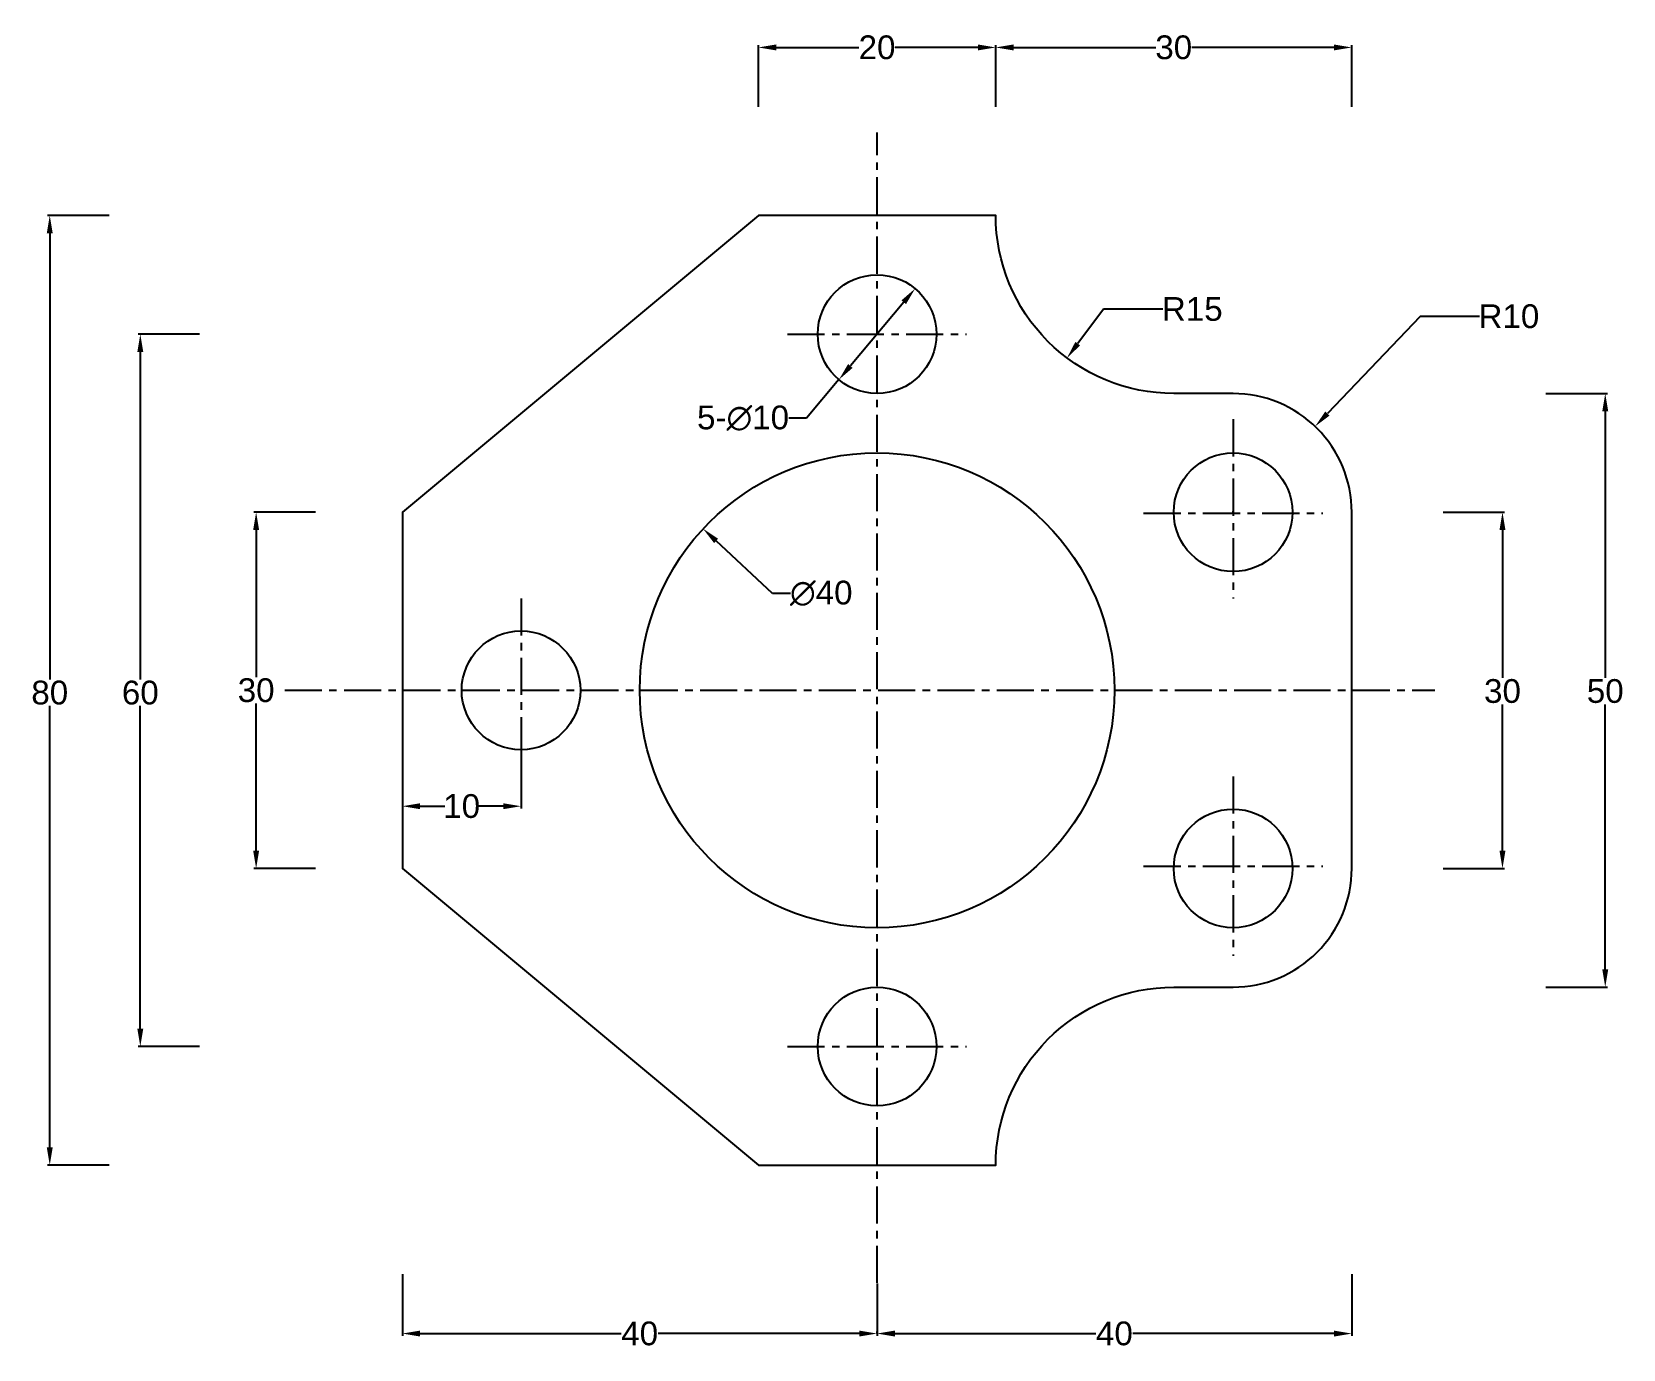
# Model space of a CAD drawing. Header units: millimetres. Extents: x -10 to 124, y 1 to 112.
import ezdxf

# ---------------------------------------------------------------- set-up
doc = ezdxf.new("R2010")
doc.units = ezdxf.units.MM
doc.header["$MEASUREMENT"] = 0
doc.linetypes.add('CENTER', pattern=[2, 1.25, -0.25, 0.25, -0.25])
doc.styles.get("Standard").update_dxf_attribs({"font": 'arial.ttf'})
doc.dimstyles.new('krishna', dxfattribs={"dimtxt": 2, "dimasz": 1.5, "dimexe": 0.18, "dimexo": 0.0625, "dimgap": 0.09, "dimtad": 0, "dimtih": 1, "dimtoh": 1, "dimdec": 4, "dimzin": 0, "dimdsep": 46, "dimtxsty": 'Standard', "dimcen": 0.09, "dimadec": 0, "dimazin": 0, "dimtfac": 1, "dimtdec": 4, "dimtofl": 0, "dimtmove": 0, "dimatfit": 3, "dimfxl": 5, "dimfxlon": 1, "dimtolj": 1, "dimtzin": 0, "dimarcsym": 0})
doc.dimstyles.new('krishna ex line', dxfattribs={"dimtxt": 2, "dimasz": 1.5, "dimexe": 0.18, "dimexo": 0.0625, "dimgap": 0.09, "dimtad": 0, "dimtih": 1, "dimtoh": 1, "dimdec": 4, "dimzin": 0, "dimdsep": 46, "dimtxsty": 'Standard', "dimcen": 0.09, "dimadec": 0, "dimazin": 0, "dimtfac": 1, "dimtdec": 4, "dimtmove": 0, "dimatfit": 2, "dimfxl": 5, "dimfxlon": 1, "dimtolj": 1, "dimtzin": 0, "dimarcsym": 0})

# ---------------------------------------------------------------- blocks, each defined once
blk = doc.blocks.new('*D3')
at = {"color": 0, "lineweight": -2, "transparency": 16777216}
for p, q in [((50.77, 105.9), (50.77, 111.08)), ((52.27, 110.9), (59.24, 110.9)), ((69.27, 110.9), (62.31, 110.9)), ((70.77, 105.9), (70.77, 111.08))]:
    blk.add_line(p, q, dxfattribs=at)
at = {"color": 0, "transparency": 16777216}
for points in [[(52.27, 111.15), (52.27, 110.65), (50.77, 110.9)], [(69.27, 111.15), (69.27, 110.65), (70.77, 110.9)]]:
    blk.add_solid(points, dxfattribs=at)
at = {"layer": 'Defpoints', "color": 0, "transparency": 16777216}
for p in [(70.77, 110.9), (50.77, 96.75), (70.77, 96.75)]:
    blk.add_point(p, dxfattribs=at)
at = {"color": 0, "transparency": 16777216, "insert": (60.77, 110.9), "char_height": 2, "attachment_point": 5}
blk.add_mtext('\\A1;20', dxfattribs=at)
blk = doc.blocks.new('*D4')
at = {"color": 0, "lineweight": -2, "transparency": 16777216}
for p, q in [((70.77, 105.9), (70.77, 111.08)), ((72.27, 110.9), (84.25, 110.9)), ((99.27, 110.9), (87.29, 110.9)), ((100.77, 105.9), (100.77, 111.08))]:
    blk.add_line(p, q, dxfattribs=at)
at = {"color": 0, "transparency": 16777216}
for points in [[(72.27, 111.15), (72.27, 110.65), (70.77, 110.9)], [(99.27, 111.15), (99.27, 110.65), (100.77, 110.9)]]:
    blk.add_solid(points, dxfattribs=at)
at = {"layer": 'Defpoints', "color": 0, "transparency": 16777216}
for p in [(70.77, 110.9), (70.77, 96.75), (100.77, 71.75)]:
    blk.add_point(p, dxfattribs=at)
at = {"color": 0, "transparency": 16777216, "insert": (85.77, 110.9), "char_height": 2, "attachment_point": 5}
blk.add_mtext('\\A1;30', dxfattribs=at)
blk = doc.blocks.new('*D5')
at = {"color": 0, "lineweight": -2, "transparency": 16777216}
for p, q in [((117.13, 81.75), (122.31, 81.75)), ((122.13, 80.25), (122.13, 57.79)), ((122.13, 33.25), (122.13, 55.57)), ((117.13, 31.75), (122.31, 31.75))]:
    blk.add_line(p, q, dxfattribs=at)
at = {"color": 0, "transparency": 16777216}
for points in [[(121.88, 80.25), (122.38, 80.25), (122.13, 81.75)], [(121.88, 33.25), (122.38, 33.25), (122.13, 31.75)]]:
    blk.add_solid(points, dxfattribs=at)
at = {"layer": 'Defpoints', "color": 0, "transparency": 16777216}
for p in [(90.77, 81.75), (90.77, 31.75), (122.13, 31.75)]:
    blk.add_point(p, dxfattribs=at)
at = {"color": 0, "transparency": 16777216, "insert": (122.13, 56.68), "char_height": 2, "attachment_point": 5}
blk.add_mtext('\\A1;50', dxfattribs=at)
blk = doc.blocks.new('*D6')
at = {"color": 0, "lineweight": -2, "transparency": 16777216}
for p, q in [((108.47, 71.75), (113.65, 71.75)), ((113.47, 70.25), (113.47, 57.79)), ((113.47, 43.25), (113.47, 55.57)), ((108.47, 41.75), (113.65, 41.75))]:
    blk.add_line(p, q, dxfattribs=at)
at = {"color": 0, "transparency": 16777216}
for points in [[(113.22, 70.25), (113.72, 70.25), (113.47, 71.75)], [(113.22, 43.25), (113.72, 43.25), (113.47, 41.75)]]:
    blk.add_solid(points, dxfattribs=at)
at = {"layer": 'Defpoints', "color": 0, "transparency": 16777216}
for p in [(90.77, 71.75), (90.77, 41.75), (113.47, 41.75)]:
    blk.add_point(p, dxfattribs=at)
at = {"color": 0, "transparency": 16777216, "insert": (113.47, 56.68), "char_height": 2, "attachment_point": 5}
blk.add_mtext('\\A1;30', dxfattribs=at)
blk = doc.blocks.new('*D7')
at = {"color": 0, "lineweight": -2, "transparency": 16777216}
for p, q in [((60.77, 6.78), (60.77, 2.39)), ((100.77, 7.57), (100.77, 2.39)), ((62.27, 2.57), (79.21, 2.57)), ((99.27, 2.57), (82.33, 2.57))]:
    blk.add_line(p, q, dxfattribs=at)
at = {"color": 0, "transparency": 16777216}
for points in [[(62.27, 2.82), (62.27, 2.32), (60.77, 2.57)], [(99.27, 2.82), (99.27, 2.32), (100.77, 2.57)]]:
    blk.add_solid(points, dxfattribs=at)
at = {"layer": 'Defpoints', "color": 0, "transparency": 16777216}
for p in [(100.77, 41.75), (60.77, 6.84), (100.77, 2.57)]:
    blk.add_point(p, dxfattribs=at)
at = {"color": 0, "transparency": 16777216, "insert": (80.77, 2.57), "char_height": 2, "attachment_point": 5}
blk.add_mtext('\\A1;40', dxfattribs=at)
blk = doc.blocks.new('*D8')
at = {"color": 0, "lineweight": -2, "transparency": 16777216}
for p, q in [((20.77, 7.57), (20.77, 2.39)), ((60.77, 2.57), (60.77, 2.75)), ((22.27, 2.57), (39.21, 2.57)), ((59.27, 2.57), (42.33, 2.57))]:
    blk.add_line(p, q, dxfattribs=at)
at = {"color": 0, "transparency": 16777216}
for points in [[(22.27, 2.82), (22.27, 2.32), (20.77, 2.57)], [(59.27, 2.82), (59.27, 2.32), (60.77, 2.57)]]:
    blk.add_solid(points, dxfattribs=at)
at = {"layer": 'Defpoints', "color": 0, "transparency": 16777216}
for p in [(20.77, 41.75), (60.77, 2.57), (60.77, 2.57)]:
    blk.add_point(p, dxfattribs=at)
at = {"color": 0, "transparency": 16777216, "insert": (40.77, 2.57), "char_height": 2, "attachment_point": 5}
blk.add_mtext('\\A1;40', dxfattribs=at)
blk = doc.blocks.new('*D9')
at = {"color": 0, "lineweight": -2, "transparency": 16777216}
for p, q in [((13.45, 71.75), (8.27, 71.75)), ((8.45, 70.25), (8.45, 57.87)), ((8.45, 43.25), (8.45, 55.64)), ((13.45, 41.75), (8.27, 41.75))]:
    blk.add_line(p, q, dxfattribs=at)
at = {"color": 0, "transparency": 16777216}
for points in [[(8.2, 70.25), (8.7, 70.25), (8.45, 71.75)], [(8.2, 43.25), (8.7, 43.25), (8.45, 41.75)]]:
    blk.add_solid(points, dxfattribs=at)
at = {"layer": 'Defpoints', "color": 0, "transparency": 16777216}
for p in [(20.77, 71.75), (8.45, 41.75), (20.77, 41.75)]:
    blk.add_point(p, dxfattribs=at)
at = {"color": 0, "transparency": 16777216, "insert": (8.45, 56.75), "char_height": 2, "attachment_point": 5}
blk.add_mtext('\\A1;30', dxfattribs=at)
blk = doc.blocks.new('*D10')
at = {"color": 0, "lineweight": -2, "transparency": 16777216}
for p, q in [((3.69, 86.75), (-1.49, 86.75)), ((-1.31, 85.25), (-1.31, 57.67)), ((-1.31, 28.25), (-1.31, 55.44)), ((3.69, 26.75), (-1.49, 26.75))]:
    blk.add_line(p, q, dxfattribs=at)
at = {"color": 0, "transparency": 16777216}
for points in [[(-1.56, 85.25), (-1.06, 85.25), (-1.31, 86.75)], [(-1.56, 28.25), (-1.06, 28.25), (-1.31, 26.75)]]:
    blk.add_solid(points, dxfattribs=at)
at = {"layer": 'Defpoints', "color": 0, "transparency": 16777216}
for p in [(60.77, 86.75), (-1.31, 26.75), (60.77, 26.75)]:
    blk.add_point(p, dxfattribs=at)
at = {"color": 0, "transparency": 16777216, "insert": (-1.31, 56.55), "char_height": 2, "attachment_point": 5}
blk.add_mtext('\\A1;60', dxfattribs=at)
blk = doc.blocks.new('*D11')
at = {"color": 0, "lineweight": -2, "transparency": 16777216}
for p, q in [((-3.94, 96.75), (-9.12, 96.75)), ((-8.94, 95.25), (-8.94, 57.67)), ((-8.94, 18.25), (-8.94, 55.44)), ((-3.94, 16.75), (-9.12, 16.75))]:
    blk.add_line(p, q, dxfattribs=at)
at = {"color": 0, "transparency": 16777216}
for points in [[(-9.19, 95.25), (-8.69, 95.25), (-8.94, 96.75)], [(-9.19, 18.25), (-8.69, 18.25), (-8.94, 16.75)]]:
    blk.add_solid(points, dxfattribs=at)
at = {"layer": 'Defpoints', "color": 0, "transparency": 16777216}
for p in [(50.77, 96.75), (-8.94, 16.75), (50.77, 16.75)]:
    blk.add_point(p, dxfattribs=at)
at = {"color": 0, "transparency": 16777216, "insert": (-8.94, 56.55), "char_height": 2, "attachment_point": 5}
blk.add_mtext('\\A1;80', dxfattribs=at)
blk = doc.blocks.new('*D12')
at = {"color": 0, "lineweight": -2, "transparency": 16777216}
for p, q in [((20.77, 51.99), (20.77, 46.81)), ((30.77, 51.99), (30.77, 46.81)), ((22.27, 46.99), (24.35, 46.99)), ((29.27, 46.99), (27.2, 46.99))]:
    blk.add_line(p, q, dxfattribs=at)
at = {"color": 0, "transparency": 16777216}
for points in [[(22.27, 47.24), (22.27, 46.74), (20.77, 46.99)], [(29.27, 47.24), (29.27, 46.74), (30.77, 46.99)]]:
    blk.add_solid(points, dxfattribs=at)
at = {"layer": 'Defpoints', "color": 0, "transparency": 16777216}
for p in [(20.77, 71.75), (30.77, 56.75), (20.77, 46.99)]:
    blk.add_point(p, dxfattribs=at)
at = {"color": 0, "transparency": 16777216, "insert": (25.77, 46.99), "char_height": 2, "attachment_point": 5}
blk.add_mtext('\\A1;10', dxfattribs=at)
blk = doc.blocks.new('*D13')
at = {"color": 0, "lineweight": -2, "transparency": 16777216}
for p, q in [((79.85, 88.86), (77.68, 85.95)), ((84.84, 88.86), (79.85, 88.86))]:
    blk.add_line(p, q, dxfattribs=at)
at = {"color": 0, "transparency": 16777216}
blk.add_solid([(77.48, 86.1), (77.88, 85.8), (76.78, 84.75)], dxfattribs=at)
at = {"layer": 'Defpoints', "color": 0, "transparency": 16777216}
for p in [(85.77, 96.75), (76.78, 84.75)]:
    blk.add_point(p, dxfattribs=at)
at = {"color": 0, "transparency": 16777216, "insert": (87.33, 88.86), "char_height": 2, "attachment_point": 5}
blk.add_mtext('\\A1;R15', dxfattribs=at)
blk = doc.blocks.new('*D14')
at = {"color": 0, "lineweight": -2, "transparency": 16777216}
for p, q in [((106.54, 88.25), (98.72, 80.07)), ((111.54, 88.25), (106.54, 88.25)), ((90.68, 71.75), (90.86, 71.75)), ((90.77, 71.66), (90.77, 71.84))]:
    blk.add_line(p, q, dxfattribs=at)
at = {"color": 0, "transparency": 16777216}
blk.add_solid([(98.54, 80.24), (98.9, 79.89), (97.68, 78.98)], dxfattribs=at)
at = {"layer": 'Defpoints', "color": 0, "transparency": 16777216}
for p in [(97.68, 78.98), (90.77, 71.75)]:
    blk.add_point(p, dxfattribs=at)
at = {"color": 0, "transparency": 16777216, "insert": (114.01, 88.25), "char_height": 2, "attachment_point": 5}
blk.add_mtext('\\A1;R10', dxfattribs=at)
blk = doc.blocks.new('*D15')
at = {"color": 0, "lineweight": -2, "transparency": 16777216}
for p, q in [((63.02, 89.44), (58.52, 84.07)), ((57.56, 82.92), (54.83, 79.67)), ((54.83, 79.67), (53.33, 79.67))]:
    blk.add_line(p, q, dxfattribs=at)
at = {"color": 0, "transparency": 16777216}
for points in [[(62.83, 89.6), (63.21, 89.28), (63.98, 90.59)], [(58.33, 84.23), (58.71, 83.91), (57.56, 82.92)]]:
    blk.add_solid(points, dxfattribs=at)
at = {"layer": 'Defpoints', "color": 0, "transparency": 16777216}
for p in [(63.98, 90.59), (57.56, 82.92)]:
    blk.add_point(p, dxfattribs=at)
at = {"color": 0, "transparency": 16777216, "insert": (49.48, 79.67), "char_height": 2, "attachment_point": 5}
blk.add_mtext('\\A1;5-∅10', dxfattribs=at)
blk = doc.blocks.new('*D17')
at = {"color": 0, "lineweight": -2, "transparency": 16777216}
for p, q in [((51.97, 64.92), (47.21, 69.34)), ((53.47, 64.92), (51.97, 64.92))]:
    blk.add_line(p, q, dxfattribs=at)
at = {"color": 0, "transparency": 16777216}
blk.add_solid([(47.38, 69.52), (47.04, 69.15), (46.11, 70.36)], dxfattribs=at)
at = {"layer": 'Defpoints', "color": 0, "transparency": 16777216}
for p in [(46.11, 70.36), (75.43, 43.15)]:
    blk.add_point(p, dxfattribs=at)
at = {"color": 0, "transparency": 16777216, "insert": (56.07, 64.92), "char_height": 2, "attachment_point": 5}
blk.add_mtext('\\A1;∅40', dxfattribs=at)

msp = doc.modelspace()

# ---------------------------------------------------------------- linework, layer by layer
at = {"linetype": 'CENTER', "ltscale": 2.5}
for p, q in [((60.77, 6.84), (60.77, 103.74)), ((53.23, 86.75), (68.32, 86.75)), ((90.77, 79.58), (90.77, 64.49)), ((83.23, 71.66), (98.32, 71.66)), ((30.77, 64.49), (30.77, 49.4)), ((10.86, 56.75), (107.76, 56.75)), ((90.77, 49.49), (90.77, 34.4)), ((83.23, 41.94), (98.32, 41.94)), ((53.23, 26.75), (68.32, 26.75))]:
    msp.add_line(p, q, dxfattribs=at)
msp.add_lwpolyline([(100.77, 56.75), (100.77, 71.75, 0.414214), (90.77, 81.75), (85.77, 81.75, -0.414214), (70.77, 96.75), (50.77, 96.75), (20.77, 71.75), (20.77, 56.75), (20.77, 41.75), (50.77, 16.75), (70.77, 16.75, -0.414214), (85.77, 31.75), (90.77, 31.75, 0.414214), (100.77, 41.75)], format="xyb", close=True)
for centre, radius in [((60.77, 86.75), 5), ((60.77, 56.75), 20), ((90.77, 71.75), 5), ((30.77, 56.75), 5), ((90.77, 41.75), 5), ((60.77, 26.75), 5)]:
    msp.add_circle(centre, radius)

# ---------------------------------------------------------------- dimensions: what is measured, and where the dimension line sits
for base, p1, p2, picture, middle in [((70.77, 110.9), (50.77, 96.75), (70.77, 96.75), '*D3', (60.77, 110.9)), ((70.77, 110.9), (100.77, 71.75), (70.77, 96.75), '*D4', (85.77, 110.9)), ((20.77, 46.99), (30.77, 56.75), (20.77, 71.75), '*D12', (25.77, 46.99)), ((60.77, 2.57), (20.77, 41.75), (60.77, 2.57), '*D8', (40.77, 2.57)), ((100.77, 2.57), (60.77, 6.84), (100.77, 41.75), '*D7', (80.77, 2.57))]:
    dim = msp.add_linear_dim(base=base, p1=p1, p2=p2, dimstyle='krishna', override={"dimdec": 0})
    dim.commit()
    dim.dimension.update_dxf_attribs({"geometry": picture, "text_midpoint": middle})
for base, p1, p2, angle, picture, middle, dimtype in [((-8.94, 16.75), (50.77, 96.75), (50.77, 16.75), 90, '*D11', (-8.94, 56.55), 160), ((-1.31, 26.75), (60.77, 86.75), (60.77, 26.75), 90, '*D10', (-1.31, 56.55), 160), ((122.13, 31.75), (90.77, 81.75), (90.77, 31.75), 270, '*D5', (122.13, 56.68), 161), ((8.45, 41.75), (20.77, 71.75), (20.77, 41.75), 90, '*D9', (8.45, 56.75), 160), ((113.47, 41.75), (90.77, 71.75), (90.77, 41.75), 90, '*D6', (113.47, 56.68), 160)]:
    dim = msp.add_linear_dim(base=base, p1=p1, p2=p2, angle=angle, dimstyle='krishna', override={"dimdec": 0})
    dim.commit()
    dim.dimension.update_dxf_attribs({"geometry": picture, "text_midpoint": middle, "dimtype": dimtype})
for center, mpoint, picture, middle in [((85.77, 96.75), (76.78, 84.75), '*D13', (87.33, 88.86)), ((90.77, 71.75), (97.68, 78.98), '*D14', (114.01, 88.25))]:
    dim = msp.add_radius_dim(center=center, mpoint=mpoint, dimstyle='krishna', override={"dimdec": 0})
    dim.commit()
    dim.dimension.update_dxf_attribs({"geometry": picture, "text_midpoint": middle, "dimtype": 164})
dim = msp.add_diameter_dim_2p(p1=(63.98, 90.59), p2=(57.56, 82.92), text='5-<>', dimstyle='krishna ex line', override={"dimdec": 0})
dim.commit()
dim.dimension.update_dxf_attribs({"geometry": '*D15', "text_midpoint": (49.48, 79.67), "dimtype": 163})
dim = msp.add_diameter_dim_2p(p1=(75.43, 43.15), p2=(46.11, 70.36), dimstyle='krishna', override={"dimdec": 0})
dim.commit()
dim.dimension.update_dxf_attribs({"geometry": '*D17', "text_midpoint": (56.07, 64.92), "dimtype": 163})

doc.saveas('drawing.dxf')
